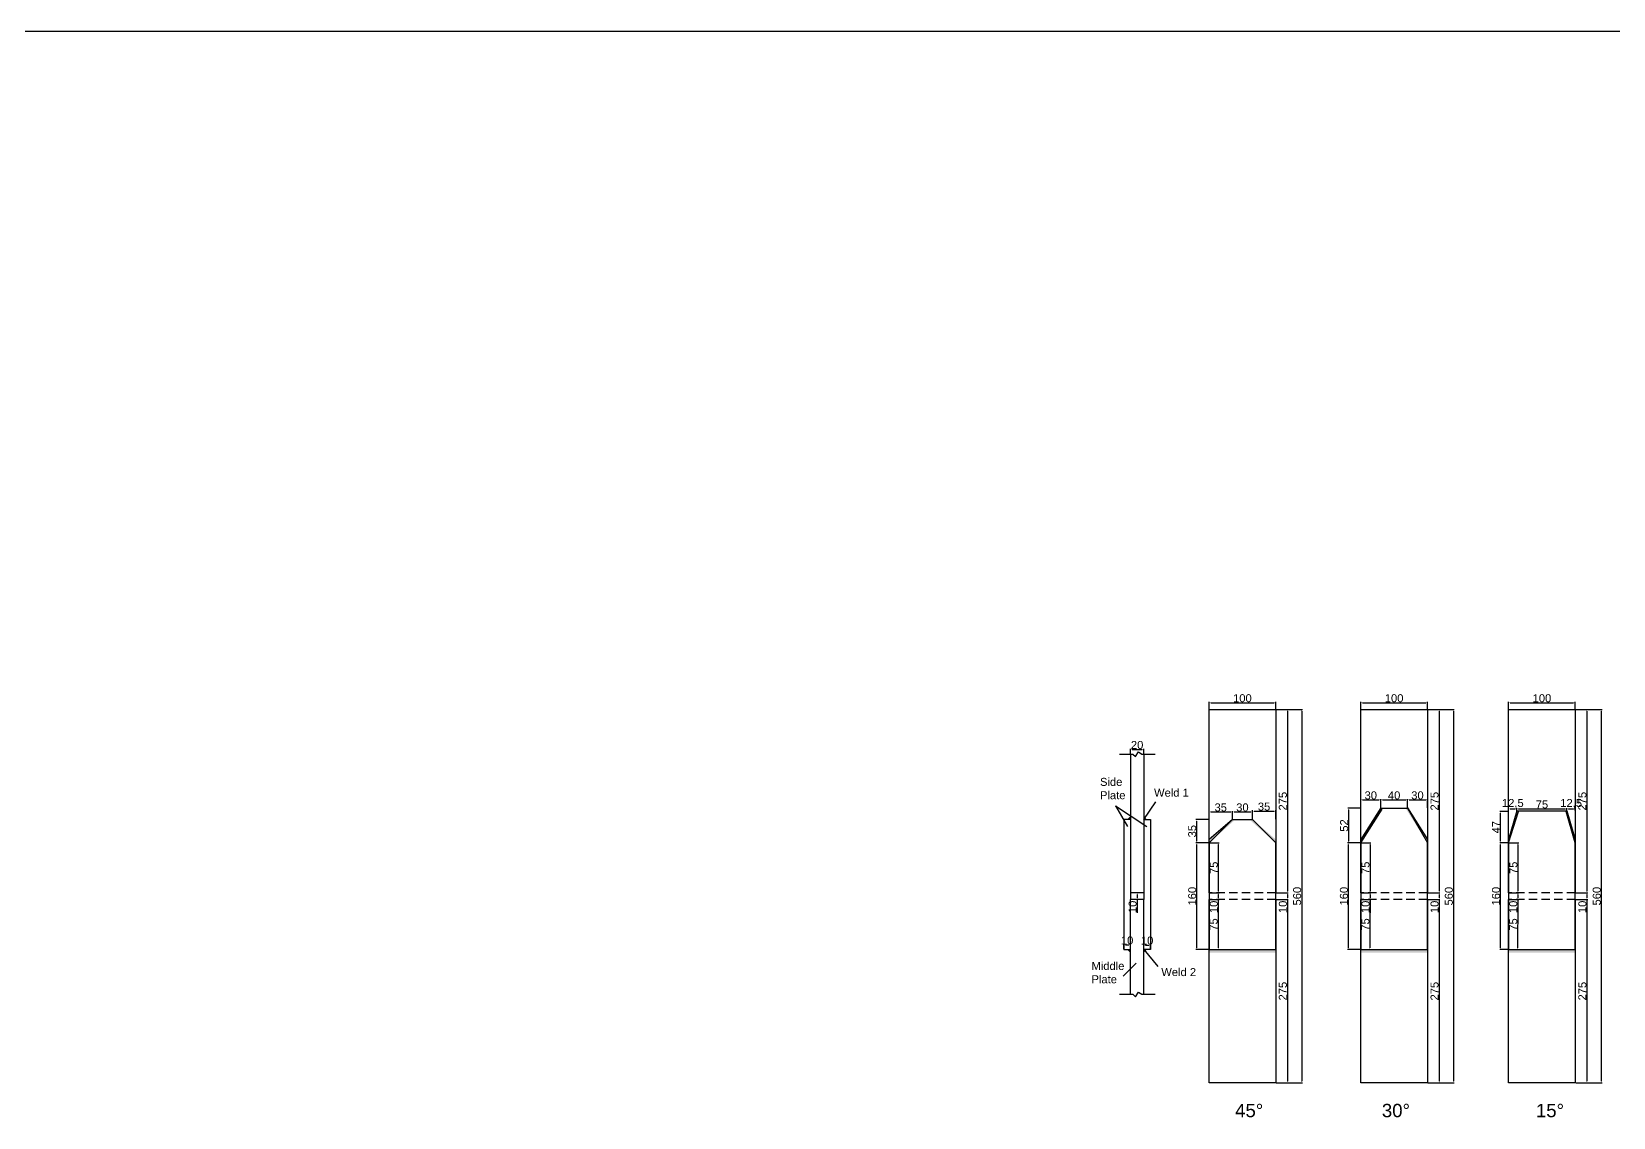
# Model space of a CAD drawing. Header units: millimetres. Extents: x 1455 to 24185, y -7314 to 4772.
# Drawn here: x 3827 to 6199, y 3143 to 4772 of the extents above; entities that cross this region are included whole.
import ezdxf

# ---------------------------------------------------------------- set-up
doc = ezdxf.new("R2010")
doc.units = ezdxf.units.MM
doc.linetypes.add('DASHED', pattern=[19.05, 12.7, -6.35])
doc.layers.add('焊缝', color=250, linetype='Continuous')
doc.styles.get("Standard").update_dxf_attribs({"font": 'arial.ttf'})
doc.dimstyles.new('ISO-25-JHF', dxfattribs={"dimtxt": 12, "dimasz": 2.5, "dimexe": 1.25, "dimexo": 0.625, "dimtad": 1, "dimtxsty": 'Standard', "dimcen": 2.5, "dimadec": 0, "dimazin": 0, "dimtfac": 1, "dimtmove": 0, "dimatfit": 3, "dimfxl": 1, "dimarcsym": 0})

# ---------------------------------------------------------------- blocks, each defined once
blk = doc.blocks.new('*D217')
at = {"color": 0, "lineweight": -2, "transparency": 16777216}
for p, q in [((5592.3, 3755.5), (5592.3, 3766.3)), ((5594.8, 3765), (5689.8, 3765)), ((5692.3, 3755.5), (5692.3, 3766.3))]:
    blk.add_line(p, q, dxfattribs=at)
at = {"color": 0, "transparency": 16777216}
for points in [[(5594.8, 3765.5), (5594.8, 3764.6), (5592.3, 3765)], [(5689.8, 3765.5), (5689.8, 3764.6), (5692.3, 3765)]]:
    blk.add_solid(points, dxfattribs=at)
at = {"layer": 'Defpoints', "color": 0, "transparency": 16777216}
for p in [(5592.3, 3754.9), (5692.3, 3765), (5692.3, 3754.9)]:
    blk.add_point(p, dxfattribs=at)
at = {"color": 0, "transparency": 16777216, "insert": (5642.3, 3771.8), "char_height": 12, "attachment_point": 5}
blk.add_mtext('100', dxfattribs=at)
blk = doc.blocks.new('*D218')
at = {"color": 0, "lineweight": -2, "transparency": 16777216}
for p, q in [((5692.9, 3754.9), (5711, 3754.9)), ((5709.7, 3752.4), (5709.7, 3482.4)), ((5692.9, 3479.9), (5711, 3479.9))]:
    blk.add_line(p, q, dxfattribs=at)
at = {"color": 0, "transparency": 16777216}
for points in [[(5709.3, 3752.4), (5710.2, 3752.4), (5709.7, 3754.9)], [(5709.3, 3482.4), (5710.2, 3482.4), (5709.7, 3479.9)]]:
    blk.add_solid(points, dxfattribs=at)
at = {"layer": 'Defpoints', "color": 0, "transparency": 16777216}
for p in [(5692.3, 3754.9), (5692.3, 3479.9), (5709.7, 3479.9)]:
    blk.add_point(p, dxfattribs=at)
at = {"color": 0, "transparency": 16777216, "insert": (5703, 3617.4), "char_height": 12, "attachment_point": 5, "rotation": 90}
blk.add_mtext('275', dxfattribs=at)
blk = doc.blocks.new('*D219')
at = {"color": 0, "lineweight": -2, "transparency": 16777216}
for p, q in [((5591.6, 3554.9), (5572.6, 3554.9)), ((5573.8, 3397.4), (5573.8, 3552.4)), ((5591.6, 3394.9), (5572.6, 3394.9))]:
    blk.add_line(p, q, dxfattribs=at)
at = {"color": 0, "transparency": 16777216}
for points in [[(5573.4, 3552.4), (5574.2, 3552.4), (5573.8, 3554.9)], [(5573.4, 3397.4), (5574.2, 3397.4), (5573.8, 3394.9)]]:
    blk.add_solid(points, dxfattribs=at)
at = {"layer": 'Defpoints', "color": 0, "transparency": 16777216}
for p in [(5573.8, 3554.9), (5592.3, 3554.9), (5592.3, 3394.9)]:
    blk.add_point(p, dxfattribs=at)
at = {"color": 0, "transparency": 16777216, "insert": (5567.1, 3474.9), "char_height": 12, "attachment_point": 5, "rotation": 90}
blk.add_mtext('160', dxfattribs=at)
blk = doc.blocks.new('*D189')
at = {"color": 0, "lineweight": -2, "transparency": 16777216}
for p, q in [((5591.6, 3589.9), (5572.6, 3589.9)), ((5573.8, 3557.4), (5573.8, 3587.4)), ((5591.6, 3554.9), (5572.6, 3554.9))]:
    blk.add_line(p, q, dxfattribs=at)
at = {"color": 0, "transparency": 16777216}
for points in [[(5573.4, 3587.4), (5574.2, 3587.4), (5573.8, 3589.9)], [(5573.4, 3557.4), (5574.2, 3557.4), (5573.8, 3554.9)]]:
    blk.add_solid(points, dxfattribs=at)
at = {"layer": 'Defpoints', "color": 0, "transparency": 16777216}
for p in [(5573.8, 3589.9), (5592.3, 3589.9), (5592.3, 3554.9)]:
    blk.add_point(p, dxfattribs=at)
at = {"color": 0, "transparency": 16777216, "insert": (5567.1, 3572.4), "char_height": 12, "attachment_point": 5, "rotation": 90}
blk.add_mtext('35', dxfattribs=at)
blk = doc.blocks.new('*D220')
at = {"color": 0, "lineweight": -2, "transparency": 16777216}
for p, q in [((5592.3, 3590.5), (5592.3, 3602.5)), ((5594.8, 3601.2), (5624.8, 3601.2)), ((5627.3, 3590.5), (5627.3, 3602.5))]:
    blk.add_line(p, q, dxfattribs=at)
at = {"color": 0, "transparency": 16777216}
for points in [[(5594.8, 3601.6), (5594.8, 3600.8), (5592.3, 3601.2)], [(5624.8, 3601.6), (5624.8, 3600.8), (5627.3, 3601.2)]]:
    blk.add_solid(points, dxfattribs=at)
at = {"layer": 'Defpoints', "color": 0, "transparency": 16777216}
for p in [(5592.3, 3589.9), (5627.3, 3601.2), (5627.3, 3589.9)]:
    blk.add_point(p, dxfattribs=at)
at = {"color": 0, "transparency": 16777216, "insert": (5609.8, 3608), "char_height": 12, "attachment_point": 5}
blk.add_mtext('35', dxfattribs=at)
blk = doc.blocks.new('*D221')
at = {"color": 0, "lineweight": -2, "transparency": 16777216}
for p, q in [((5627.3, 3590.5), (5627.3, 3602.5)), ((5629.8, 3601.2), (5654.8, 3601.2)), ((5657.3, 3590.5), (5657.3, 3602.5))]:
    blk.add_line(p, q, dxfattribs=at)
at = {"color": 0, "transparency": 16777216}
for points in [[(5629.8, 3601.6), (5629.8, 3600.8), (5627.3, 3601.2)], [(5654.8, 3601.6), (5654.8, 3600.8), (5657.3, 3601.2)]]:
    blk.add_solid(points, dxfattribs=at)
at = {"layer": 'Defpoints', "color": 0, "transparency": 16777216}
for p in [(5627.3, 3589.9), (5657.3, 3601.2), (5657.3, 3589.9)]:
    blk.add_point(p, dxfattribs=at)
at = {"color": 0, "transparency": 16777216, "insert": (5642.3, 3608), "char_height": 12, "attachment_point": 5}
blk.add_mtext('30', dxfattribs=at)
blk = doc.blocks.new('*D190')
at = {"color": 0, "lineweight": -2, "transparency": 16777216}
for p, q in [((5657.3, 3590.5), (5657.3, 3603.7)), ((5659.8, 3602.5), (5689.8, 3602.5)), ((5692.3, 3590.5), (5692.3, 3603.7))]:
    blk.add_line(p, q, dxfattribs=at)
at = {"color": 0, "transparency": 16777216}
for points in [[(5659.8, 3602.9), (5659.8, 3602), (5657.3, 3602.5)], [(5689.8, 3602.9), (5689.8, 3602), (5692.3, 3602.5)]]:
    blk.add_solid(points, dxfattribs=at)
at = {"layer": 'Defpoints', "color": 0, "transparency": 16777216}
for p in [(5657.3, 3589.9), (5692.3, 3602.5), (5692.3, 3589.9)]:
    blk.add_point(p, dxfattribs=at)
at = {"color": 0, "transparency": 16777216, "insert": (5674.8, 3609.2), "char_height": 12, "attachment_point": 5}
blk.add_mtext('35', dxfattribs=at)
blk = doc.blocks.new('*D222')
at = {"color": 0, "lineweight": -2, "transparency": 16777216}
for p, q in [((5692.9, 3479.9), (5711, 3479.9)), ((5692.9, 3469.9), (5711, 3469.9)), ((5709.7, 3477.4), (5709.7, 3472.4)), ((5709.7, 3469.9), (5709.7, 3450.1))]:
    blk.add_line(p, q, dxfattribs=at)
at = {"color": 0, "transparency": 16777216}
for points in [[(5709.3, 3477.4), (5710.2, 3477.4), (5709.7, 3479.9)], [(5709.3, 3472.4), (5710.2, 3472.4), (5709.7, 3469.9)]]:
    blk.add_solid(points, dxfattribs=at)
at = {"layer": 'Defpoints', "color": 0, "transparency": 16777216}
for p in [(5692.3, 3479.9), (5692.3, 3469.9), (5709.7, 3469.9)]:
    blk.add_point(p, dxfattribs=at)
at = {"color": 0, "transparency": 16777216, "insert": (5703, 3458.8), "char_height": 12, "attachment_point": 5, "rotation": 90}
blk.add_mtext('10', dxfattribs=at)
blk = doc.blocks.new('*D223')
at = {"color": 0, "lineweight": -2, "transparency": 16777216}
for p, q in [((5692.9, 3469.9), (5711, 3469.9)), ((5709.7, 3467.4), (5709.7, 3197.4)), ((5692.9, 3194.9), (5711, 3194.9))]:
    blk.add_line(p, q, dxfattribs=at)
at = {"color": 0, "transparency": 16777216}
for points in [[(5709.3, 3467.4), (5710.2, 3467.4), (5709.7, 3469.9)], [(5709.3, 3197.4), (5710.2, 3197.4), (5709.7, 3194.9)]]:
    blk.add_solid(points, dxfattribs=at)
at = {"layer": 'Defpoints', "color": 0, "transparency": 16777216}
for p in [(5692.3, 3469.9), (5692.3, 3194.9), (5709.7, 3194.9)]:
    blk.add_point(p, dxfattribs=at)
at = {"color": 0, "transparency": 16777216, "insert": (5703, 3332.4), "char_height": 12, "attachment_point": 5, "rotation": 90}
blk.add_mtext('275', dxfattribs=at)
blk = doc.blocks.new('*D191')
at = {"color": 0, "lineweight": -2, "transparency": 16777216}
for p, q in [((5692.9, 3754.9), (5732.4, 3754.9)), ((5731.2, 3752.4), (5731.2, 3197.4)), ((5692.9, 3194.9), (5732.4, 3194.9))]:
    blk.add_line(p, q, dxfattribs=at)
at = {"color": 0, "transparency": 16777216}
for points in [[(5730.8, 3752.4), (5731.6, 3752.4), (5731.2, 3754.9)], [(5730.8, 3197.4), (5731.6, 3197.4), (5731.2, 3194.9)]]:
    blk.add_solid(points, dxfattribs=at)
at = {"layer": 'Defpoints', "color": 0, "transparency": 16777216}
for p in [(5692.3, 3754.9), (5692.3, 3194.9), (5731.2, 3194.9)]:
    blk.add_point(p, dxfattribs=at)
at = {"color": 0, "transparency": 16777216, "insert": (5724.4, 3474.9), "char_height": 12, "attachment_point": 5, "rotation": 90}
blk.add_mtext('560', dxfattribs=at)
blk = doc.blocks.new('*D224')
at = {"color": 0, "lineweight": -2, "transparency": 16777216}
for p, q in [((5592.9, 3554.9), (5607.4, 3554.9)), ((5606.2, 3552.4), (5606.2, 3482.4)), ((5592.9, 3479.9), (5607.4, 3479.9))]:
    blk.add_line(p, q, dxfattribs=at)
at = {"color": 0, "transparency": 16777216}
for points in [[(5605.7, 3552.4), (5606.6, 3552.4), (5606.2, 3554.9)], [(5605.7, 3482.4), (5606.6, 3482.4), (5606.2, 3479.9)]]:
    blk.add_solid(points, dxfattribs=at)
at = {"layer": 'Defpoints', "color": 0, "transparency": 16777216}
for p in [(5592.3, 3554.9), (5592.3, 3479.9), (5606.2, 3479.9)]:
    blk.add_point(p, dxfattribs=at)
at = {"color": 0, "transparency": 16777216, "insert": (5599.4, 3517.4), "char_height": 12, "attachment_point": 5, "rotation": 90}
blk.add_mtext('75', dxfattribs=at)
blk = doc.blocks.new('*D225')
at = {"color": 0, "lineweight": -2, "transparency": 16777216}
for p, q in [((5592.9, 3479.9), (5607.4, 3479.9)), ((5592.9, 3469.9), (5607.4, 3469.9)), ((5606.2, 3477.4), (5606.2, 3472.4)), ((5606.2, 3469.9), (5606.2, 3450.1))]:
    blk.add_line(p, q, dxfattribs=at)
at = {"color": 0, "transparency": 16777216}
for points in [[(5605.7, 3477.4), (5606.6, 3477.4), (5606.2, 3479.9)], [(5605.7, 3472.4), (5606.6, 3472.4), (5606.2, 3469.9)]]:
    blk.add_solid(points, dxfattribs=at)
at = {"layer": 'Defpoints', "color": 0, "transparency": 16777216}
for p in [(5592.3, 3479.9), (5592.3, 3469.9), (5606.2, 3469.9)]:
    blk.add_point(p, dxfattribs=at)
at = {"color": 0, "transparency": 16777216, "insert": (5599.4, 3458.8), "char_height": 12, "attachment_point": 5, "rotation": 90}
blk.add_mtext('10', dxfattribs=at)
blk = doc.blocks.new('*D192')
at = {"color": 0, "lineweight": -2, "transparency": 16777216}
for p, q in [((5592.9, 3469.9), (5607.4, 3469.8)), ((5606.1, 3467.3), (5605.8, 3397.3)), ((5592.5, 3394.9), (5607, 3394.8))]:
    blk.add_line(p, q, dxfattribs=at)
at = {"color": 0, "transparency": 16777216}
for points in [[(5605.7, 3467.3), (5606.6, 3467.3), (5606.2, 3469.8)], [(5605.4, 3397.3), (5606.2, 3397.3), (5605.8, 3394.8)]]:
    blk.add_solid(points, dxfattribs=at)
at = {"layer": 'Defpoints', "color": 0, "transparency": 16777216}
for p in [(5592.3, 3469.9), (5591.9, 3394.9), (5605.8, 3394.8)]:
    blk.add_point(p, dxfattribs=at)
at = {"color": 0, "transparency": 16777216, "insert": (5599.2, 3432.4), "char_height": 12, "attachment_point": 5, "rotation": 89.7211}
blk.add_mtext('75', dxfattribs=at)
blk = doc.blocks.new('*D226')
at = {"color": 0, "lineweight": -2, "transparency": 16777216}
for p, q in [((5819.8, 3755.5), (5819.8, 3766.3)), ((5822.3, 3765), (5917.3, 3765)), ((5919.8, 3755.5), (5919.8, 3766.3))]:
    blk.add_line(p, q, dxfattribs=at)
at = {"color": 0, "transparency": 16777216}
for points in [[(5822.3, 3765.5), (5822.3, 3764.6), (5819.8, 3765)], [(5917.3, 3765.5), (5917.3, 3764.6), (5919.8, 3765)]]:
    blk.add_solid(points, dxfattribs=at)
at = {"layer": 'Defpoints', "color": 0, "transparency": 16777216}
for p in [(5819.8, 3754.9), (5919.8, 3765), (5919.8, 3754.9)]:
    blk.add_point(p, dxfattribs=at)
at = {"color": 0, "transparency": 16777216, "insert": (5869.8, 3771.8), "char_height": 12, "attachment_point": 5}
blk.add_mtext('100', dxfattribs=at)
blk = doc.blocks.new('*D227')
at = {"color": 0, "lineweight": -2, "transparency": 16777216}
for p, q in [((5920.4, 3754.9), (5938.5, 3754.9)), ((5937.2, 3752.4), (5937.2, 3482.4)), ((5920.4, 3479.9), (5938.5, 3479.9))]:
    blk.add_line(p, q, dxfattribs=at)
at = {"color": 0, "transparency": 16777216}
for points in [[(5936.8, 3752.4), (5937.7, 3752.4), (5937.2, 3754.9)], [(5936.8, 3482.4), (5937.7, 3482.4), (5937.2, 3479.9)]]:
    blk.add_solid(points, dxfattribs=at)
at = {"layer": 'Defpoints', "color": 0, "transparency": 16777216}
for p in [(5919.8, 3754.9), (5919.8, 3479.9), (5937.2, 3479.9)]:
    blk.add_point(p, dxfattribs=at)
at = {"color": 0, "transparency": 16777216, "insert": (5930.5, 3617.4), "char_height": 12, "attachment_point": 5, "rotation": 90}
blk.add_mtext('275', dxfattribs=at)
blk = doc.blocks.new('*D193')
at = {"color": 0, "lineweight": -2, "transparency": 16777216}
for p, q in [((5819.1, 3554.9), (5800.1, 3554.9)), ((5801.3, 3397.4), (5801.3, 3552.4)), ((5819.1, 3394.9), (5800.1, 3394.9))]:
    blk.add_line(p, q, dxfattribs=at)
at = {"color": 0, "transparency": 16777216}
for points in [[(5800.9, 3552.4), (5801.7, 3552.4), (5801.3, 3554.9)], [(5800.9, 3397.4), (5801.7, 3397.4), (5801.3, 3394.9)]]:
    blk.add_solid(points, dxfattribs=at)
at = {"layer": 'Defpoints', "color": 0, "transparency": 16777216}
for p in [(5801.3, 3554.9), (5819.8, 3554.9), (5819.8, 3394.9)]:
    blk.add_point(p, dxfattribs=at)
at = {"color": 0, "transparency": 16777216, "insert": (5794.6, 3474.9), "char_height": 12, "attachment_point": 5, "rotation": 90}
blk.add_mtext('160', dxfattribs=at)
blk = doc.blocks.new('*D228')
at = {"color": 0, "lineweight": -2, "transparency": 16777216}
for p, q in [((5920.4, 3479.9), (5938.5, 3479.9)), ((5920.4, 3469.9), (5938.5, 3469.9)), ((5937.2, 3477.4), (5937.2, 3472.4)), ((5937.2, 3469.9), (5937.2, 3450.1))]:
    blk.add_line(p, q, dxfattribs=at)
at = {"color": 0, "transparency": 16777216}
for points in [[(5936.8, 3477.4), (5937.7, 3477.4), (5937.2, 3479.9)], [(5936.8, 3472.4), (5937.7, 3472.4), (5937.2, 3469.9)]]:
    blk.add_solid(points, dxfattribs=at)
at = {"layer": 'Defpoints', "color": 0, "transparency": 16777216}
for p in [(5919.8, 3479.9), (5919.8, 3469.9), (5937.2, 3469.9)]:
    blk.add_point(p, dxfattribs=at)
at = {"color": 0, "transparency": 16777216, "insert": (5930.5, 3458.8), "char_height": 12, "attachment_point": 5, "rotation": 90}
blk.add_mtext('10', dxfattribs=at)
blk = doc.blocks.new('*D229')
at = {"color": 0, "lineweight": -2, "transparency": 16777216}
for p, q in [((5920.4, 3469.9), (5938.5, 3469.9)), ((5937.2, 3467.4), (5937.2, 3197.4)), ((5920.4, 3194.9), (5938.5, 3194.9))]:
    blk.add_line(p, q, dxfattribs=at)
at = {"color": 0, "transparency": 16777216}
for points in [[(5936.8, 3467.4), (5937.7, 3467.4), (5937.2, 3469.9)], [(5936.8, 3197.4), (5937.7, 3197.4), (5937.2, 3194.9)]]:
    blk.add_solid(points, dxfattribs=at)
at = {"layer": 'Defpoints', "color": 0, "transparency": 16777216}
for p in [(5919.8, 3469.9), (5919.8, 3194.9), (5937.2, 3194.9)]:
    blk.add_point(p, dxfattribs=at)
at = {"color": 0, "transparency": 16777216, "insert": (5930.5, 3332.4), "char_height": 12, "attachment_point": 5, "rotation": 90}
blk.add_mtext('275', dxfattribs=at)
blk = doc.blocks.new('*D194')
at = {"color": 0, "lineweight": -2, "transparency": 16777216}
for p, q in [((5920.4, 3754.9), (5959.9, 3754.9)), ((5958.7, 3752.4), (5958.7, 3197.4)), ((5920.4, 3194.9), (5959.9, 3194.9))]:
    blk.add_line(p, q, dxfattribs=at)
at = {"color": 0, "transparency": 16777216}
for points in [[(5958.3, 3752.4), (5959.1, 3752.4), (5958.7, 3754.9)], [(5958.3, 3197.4), (5959.1, 3197.4), (5958.7, 3194.9)]]:
    blk.add_solid(points, dxfattribs=at)
at = {"layer": 'Defpoints', "color": 0, "transparency": 16777216}
for p in [(5919.8, 3754.9), (5919.8, 3194.9), (5958.7, 3194.9)]:
    blk.add_point(p, dxfattribs=at)
at = {"color": 0, "transparency": 16777216, "insert": (5951.9, 3474.9), "char_height": 12, "attachment_point": 5, "rotation": 90}
blk.add_mtext('560', dxfattribs=at)
blk = doc.blocks.new('*D230')
at = {"color": 0, "lineweight": -2, "transparency": 16777216}
for p, q in [((5820.4, 3554.9), (5834.9, 3554.9)), ((5833.7, 3552.4), (5833.7, 3482.4)), ((5820.4, 3479.9), (5834.9, 3479.9))]:
    blk.add_line(p, q, dxfattribs=at)
at = {"color": 0, "transparency": 16777216}
for points in [[(5833.2, 3552.4), (5834.1, 3552.4), (5833.7, 3554.9)], [(5833.2, 3482.4), (5834.1, 3482.4), (5833.7, 3479.9)]]:
    blk.add_solid(points, dxfattribs=at)
at = {"layer": 'Defpoints', "color": 0, "transparency": 16777216}
for p in [(5819.8, 3554.9), (5819.8, 3479.9), (5833.7, 3479.9)]:
    blk.add_point(p, dxfattribs=at)
at = {"color": 0, "transparency": 16777216, "insert": (5826.9, 3517.4), "char_height": 12, "attachment_point": 5, "rotation": 90}
blk.add_mtext('75', dxfattribs=at)
blk = doc.blocks.new('*D231')
at = {"color": 0, "lineweight": -2, "transparency": 16777216}
for p, q in [((5820.4, 3479.9), (5834.9, 3479.9)), ((5820.4, 3469.9), (5834.9, 3469.9)), ((5833.7, 3477.4), (5833.7, 3472.4)), ((5833.7, 3469.9), (5833.7, 3450.1))]:
    blk.add_line(p, q, dxfattribs=at)
at = {"color": 0, "transparency": 16777216}
for points in [[(5833.2, 3477.4), (5834.1, 3477.4), (5833.7, 3479.9)], [(5833.2, 3472.4), (5834.1, 3472.4), (5833.7, 3469.9)]]:
    blk.add_solid(points, dxfattribs=at)
at = {"layer": 'Defpoints', "color": 0, "transparency": 16777216}
for p in [(5819.8, 3479.9), (5819.8, 3469.9), (5833.7, 3469.9)]:
    blk.add_point(p, dxfattribs=at)
at = {"color": 0, "transparency": 16777216, "insert": (5826.9, 3458.8), "char_height": 12, "attachment_point": 5, "rotation": 90}
blk.add_mtext('10', dxfattribs=at)
blk = doc.blocks.new('*D195')
at = {"color": 0, "lineweight": -2, "transparency": 16777216}
for p, q in [((5820.4, 3469.9), (5834.9, 3469.8)), ((5833.6, 3467.3), (5833.3, 3397.3)), ((5820, 3394.9), (5834.5, 3394.8))]:
    blk.add_line(p, q, dxfattribs=at)
at = {"color": 0, "transparency": 16777216}
for points in [[(5833.2, 3467.3), (5834.1, 3467.3), (5833.7, 3469.8)], [(5832.9, 3397.3), (5833.7, 3397.3), (5833.3, 3394.8)]]:
    blk.add_solid(points, dxfattribs=at)
at = {"layer": 'Defpoints', "color": 0, "transparency": 16777216}
for p in [(5819.8, 3469.9), (5819.4, 3394.9), (5833.3, 3394.8)]:
    blk.add_point(p, dxfattribs=at)
at = {"color": 0, "transparency": 16777216, "insert": (5826.7, 3432.4), "char_height": 12, "attachment_point": 5, "rotation": 89.7211}
blk.add_mtext('75', dxfattribs=at)
blk = doc.blocks.new('*D196')
at = {"color": 0, "lineweight": -2, "transparency": 16777216}
for p, q in [((5819.1, 3606.9), (5800.4, 3606.9)), ((5801.7, 3557.4), (5801.7, 3604.4)), ((5819.1, 3554.9), (5800.4, 3554.9))]:
    blk.add_line(p, q, dxfattribs=at)
at = {"color": 0, "transparency": 16777216}
for points in [[(5801.3, 3604.4), (5802.1, 3604.4), (5801.7, 3606.9)], [(5801.3, 3557.4), (5802.1, 3557.4), (5801.7, 3554.9)]]:
    blk.add_solid(points, dxfattribs=at)
at = {"layer": 'Defpoints', "color": 0, "transparency": 16777216}
for p in [(5801.7, 3606.9), (5819.8, 3606.9), (5819.8, 3554.9)]:
    blk.add_point(p, dxfattribs=at)
at = {"color": 0, "transparency": 16777216, "insert": (5794.9, 3580.9), "char_height": 12, "attachment_point": 5, "rotation": 90}
blk.add_mtext('52', dxfattribs=at)
blk = doc.blocks.new('*D232')
at = {"color": 0, "lineweight": -2, "transparency": 16777216}
for p, q in [((5819.8, 3607.5), (5819.8, 3620.6)), ((5822.3, 3619.3), (5847.3, 3619.3)), ((5849.8, 3607.5), (5849.8, 3620.6))]:
    blk.add_line(p, q, dxfattribs=at)
at = {"color": 0, "transparency": 16777216}
for points in [[(5822.3, 3619.7), (5822.3, 3618.9), (5819.8, 3619.3)], [(5847.3, 3619.7), (5847.3, 3618.9), (5849.8, 3619.3)]]:
    blk.add_solid(points, dxfattribs=at)
at = {"layer": 'Defpoints', "color": 0, "transparency": 16777216}
for p in [(5819.8, 3606.9), (5849.8, 3619.3), (5849.8, 3606.9)]:
    blk.add_point(p, dxfattribs=at)
at = {"color": 0, "transparency": 16777216, "insert": (5834.8, 3626.1), "char_height": 12, "attachment_point": 5}
blk.add_mtext('30', dxfattribs=at)
blk = doc.blocks.new('*D233')
at = {"color": 0, "lineweight": -2, "transparency": 16777216}
for p, q in [((5849.8, 3607.5), (5849.8, 3620.6)), ((5852.3, 3619.3), (5887.3, 3619.3)), ((5889.8, 3607.5), (5889.8, 3620.6))]:
    blk.add_line(p, q, dxfattribs=at)
at = {"color": 0, "transparency": 16777216}
for points in [[(5852.3, 3619.8), (5852.3, 3618.9), (5849.8, 3619.3)], [(5887.3, 3619.8), (5887.3, 3618.9), (5889.8, 3619.3)]]:
    blk.add_solid(points, dxfattribs=at)
at = {"layer": 'Defpoints', "color": 0, "transparency": 16777216}
for p in [(5849.8, 3606.9), (5889.8, 3619.3), (5889.8, 3606.9)]:
    blk.add_point(p, dxfattribs=at)
at = {"color": 0, "transparency": 16777216, "insert": (5869.8, 3626.1), "char_height": 12, "attachment_point": 5}
blk.add_mtext('40', dxfattribs=at)
blk = doc.blocks.new('*D197')
at = {"color": 0, "lineweight": -2, "transparency": 16777216}
for p, q in [((5889.8, 3607.5), (5889.8, 3620.6)), ((5892.3, 3619.3), (5917.3, 3619.3)), ((5919.8, 3607.5), (5919.8, 3620.6))]:
    blk.add_line(p, q, dxfattribs=at)
at = {"color": 0, "transparency": 16777216}
for points in [[(5892.3, 3619.8), (5892.3, 3618.9), (5889.8, 3619.3)], [(5917.3, 3619.8), (5917.3, 3618.9), (5919.8, 3619.3)]]:
    blk.add_solid(points, dxfattribs=at)
at = {"layer": 'Defpoints', "color": 0, "transparency": 16777216}
for p in [(5889.8, 3606.9), (5919.8, 3619.3), (5919.8, 3606.9)]:
    blk.add_point(p, dxfattribs=at)
at = {"color": 0, "transparency": 16777216, "insert": (5904.8, 3626.1), "char_height": 12, "attachment_point": 5}
blk.add_mtext('30', dxfattribs=at)
blk = doc.blocks.new('*D234')
at = {"color": 0, "lineweight": -2, "transparency": 16777216}
for p, q in [((6041.5, 3755.5), (6041.5, 3766.3)), ((6044, 3765), (6139, 3765)), ((6141.5, 3755.5), (6141.5, 3766.3))]:
    blk.add_line(p, q, dxfattribs=at)
at = {"color": 0, "transparency": 16777216}
for points in [[(6044, 3765.5), (6044, 3764.6), (6041.5, 3765)], [(6139, 3765.5), (6139, 3764.6), (6141.5, 3765)]]:
    blk.add_solid(points, dxfattribs=at)
at = {"layer": 'Defpoints', "color": 0, "transparency": 16777216}
for p in [(6041.5, 3754.9), (6141.5, 3765), (6141.5, 3754.9)]:
    blk.add_point(p, dxfattribs=at)
at = {"color": 0, "transparency": 16777216, "insert": (6091.5, 3771.8), "char_height": 12, "attachment_point": 5}
blk.add_mtext('100', dxfattribs=at)
blk = doc.blocks.new('*D235')
at = {"color": 0, "lineweight": -2, "transparency": 16777216}
for p, q in [((6142.1, 3754.9), (6160.2, 3754.9)), ((6159, 3752.4), (6159, 3482.4)), ((6142.1, 3479.9), (6160.2, 3479.9))]:
    blk.add_line(p, q, dxfattribs=at)
at = {"color": 0, "transparency": 16777216}
for points in [[(6158.6, 3752.4), (6159.4, 3752.4), (6159, 3754.9)], [(6158.6, 3482.4), (6159.4, 3482.4), (6159, 3479.9)]]:
    blk.add_solid(points, dxfattribs=at)
at = {"layer": 'Defpoints', "color": 0, "transparency": 16777216}
for p in [(6141.5, 3754.9), (6141.5, 3479.9), (6159, 3479.9)]:
    blk.add_point(p, dxfattribs=at)
at = {"color": 0, "transparency": 16777216, "insert": (6152.2, 3617.4), "char_height": 12, "attachment_point": 5, "rotation": 90}
blk.add_mtext('275', dxfattribs=at)
blk = doc.blocks.new('*D198')
at = {"color": 0, "lineweight": -2, "transparency": 16777216}
for p, q in [((6040.9, 3554.9), (6028.1, 3554.9)), ((6029.3, 3397.4), (6029.3, 3552.4)), ((6040.9, 3394.9), (6028.1, 3394.9))]:
    blk.add_line(p, q, dxfattribs=at)
at = {"color": 0, "transparency": 16777216}
for points in [[(6028.9, 3552.4), (6029.8, 3552.4), (6029.3, 3554.9)], [(6028.9, 3397.4), (6029.8, 3397.4), (6029.3, 3394.9)]]:
    blk.add_solid(points, dxfattribs=at)
at = {"layer": 'Defpoints', "color": 0, "transparency": 16777216}
for p in [(6029.3, 3554.9), (6041.5, 3554.9), (6041.5, 3394.9)]:
    blk.add_point(p, dxfattribs=at)
at = {"color": 0, "transparency": 16777216, "insert": (6022.6, 3474.9), "char_height": 12, "attachment_point": 5, "rotation": 90}
blk.add_mtext('160', dxfattribs=at)
blk = doc.blocks.new('*D236')
at = {"color": 0, "lineweight": -2, "transparency": 16777216}
for p, q in [((6142.1, 3479.9), (6160.2, 3479.9)), ((6142.1, 3469.9), (6160.2, 3469.9)), ((6159, 3477.4), (6159, 3472.4)), ((6159, 3469.9), (6159, 3450.1))]:
    blk.add_line(p, q, dxfattribs=at)
at = {"color": 0, "transparency": 16777216}
for points in [[(6158.6, 3477.4), (6159.4, 3477.4), (6159, 3479.9)], [(6158.6, 3472.4), (6159.4, 3472.4), (6159, 3469.9)]]:
    blk.add_solid(points, dxfattribs=at)
at = {"layer": 'Defpoints', "color": 0, "transparency": 16777216}
for p in [(6141.5, 3479.9), (6141.5, 3469.9), (6159, 3469.9)]:
    blk.add_point(p, dxfattribs=at)
at = {"color": 0, "transparency": 16777216, "insert": (6152.2, 3458.8), "char_height": 12, "attachment_point": 5, "rotation": 90}
blk.add_mtext('10', dxfattribs=at)
blk = doc.blocks.new('*D237')
at = {"color": 0, "lineweight": -2, "transparency": 16777216}
for p, q in [((6142.1, 3469.9), (6160.2, 3469.9)), ((6159, 3467.4), (6159, 3197.4)), ((6142.1, 3194.9), (6160.2, 3194.9))]:
    blk.add_line(p, q, dxfattribs=at)
at = {"color": 0, "transparency": 16777216}
for points in [[(6158.6, 3467.4), (6159.4, 3467.4), (6159, 3469.9)], [(6158.6, 3197.4), (6159.4, 3197.4), (6159, 3194.9)]]:
    blk.add_solid(points, dxfattribs=at)
at = {"layer": 'Defpoints', "color": 0, "transparency": 16777216}
for p in [(6141.5, 3469.9), (6141.5, 3194.9), (6159, 3194.9)]:
    blk.add_point(p, dxfattribs=at)
at = {"color": 0, "transparency": 16777216, "insert": (6152.2, 3332.4), "char_height": 12, "attachment_point": 5, "rotation": 90}
blk.add_mtext('275', dxfattribs=at)
blk = doc.blocks.new('*D199')
at = {"color": 0, "lineweight": -2, "transparency": 16777216}
for p, q in [((6142.1, 3754.9), (6181.7, 3754.9)), ((6180.4, 3752.4), (6180.4, 3197.4)), ((6142.1, 3194.9), (6181.7, 3194.9))]:
    blk.add_line(p, q, dxfattribs=at)
at = {"color": 0, "transparency": 16777216}
for points in [[(6180, 3752.4), (6180.9, 3752.4), (6180.4, 3754.9)], [(6180, 3197.4), (6180.9, 3197.4), (6180.4, 3194.9)]]:
    blk.add_solid(points, dxfattribs=at)
at = {"layer": 'Defpoints', "color": 0, "transparency": 16777216}
for p in [(6141.5, 3754.9), (6141.5, 3194.9), (6180.4, 3194.9)]:
    blk.add_point(p, dxfattribs=at)
at = {"color": 0, "transparency": 16777216, "insert": (6173.7, 3474.9), "char_height": 12, "attachment_point": 5, "rotation": 90}
blk.add_mtext('560', dxfattribs=at)
blk = doc.blocks.new('*D238')
at = {"color": 0, "lineweight": -2, "transparency": 16777216}
for p, q in [((6042.1, 3554.9), (6056.6, 3554.9)), ((6055.4, 3552.4), (6055.4, 3482.4)), ((6042.1, 3479.9), (6056.6, 3479.9))]:
    blk.add_line(p, q, dxfattribs=at)
at = {"color": 0, "transparency": 16777216}
for points in [[(6055, 3552.4), (6055.8, 3552.4), (6055.4, 3554.9)], [(6055, 3482.4), (6055.8, 3482.4), (6055.4, 3479.9)]]:
    blk.add_solid(points, dxfattribs=at)
at = {"layer": 'Defpoints', "color": 0, "transparency": 16777216}
for p in [(6041.5, 3554.9), (6041.5, 3479.9), (6055.4, 3479.9)]:
    blk.add_point(p, dxfattribs=at)
at = {"color": 0, "transparency": 16777216, "insert": (6048.7, 3517.4), "char_height": 12, "attachment_point": 5, "rotation": 90}
blk.add_mtext('75', dxfattribs=at)
blk = doc.blocks.new('*D239')
at = {"color": 0, "lineweight": -2, "transparency": 16777216}
for p, q in [((6042.1, 3479.9), (6056.6, 3479.9)), ((6042.1, 3469.9), (6056.6, 3469.9)), ((6055.4, 3477.4), (6055.4, 3472.4)), ((6055.4, 3469.9), (6055.4, 3450.1))]:
    blk.add_line(p, q, dxfattribs=at)
at = {"color": 0, "transparency": 16777216}
for points in [[(6055, 3477.4), (6055.8, 3477.4), (6055.4, 3479.9)], [(6055, 3472.4), (6055.8, 3472.4), (6055.4, 3469.9)]]:
    blk.add_solid(points, dxfattribs=at)
at = {"layer": 'Defpoints', "color": 0, "transparency": 16777216}
for p in [(6041.5, 3479.9), (6041.5, 3469.9), (6055.4, 3469.9)]:
    blk.add_point(p, dxfattribs=at)
at = {"color": 0, "transparency": 16777216, "insert": (6048.6, 3458.8), "char_height": 12, "attachment_point": 5, "rotation": 90}
blk.add_mtext('10', dxfattribs=at)
blk = doc.blocks.new('*D200')
at = {"color": 0, "lineweight": -2, "transparency": 16777216}
for p, q in [((6042.1, 3469.9), (6056.6, 3469.8)), ((6055.4, 3467.3), (6055, 3397.3)), ((6041.8, 3394.9), (6056.3, 3394.8))]:
    blk.add_line(p, q, dxfattribs=at)
at = {"color": 0, "transparency": 16777216}
for points in [[(6055, 3467.3), (6055.8, 3467.3), (6055.4, 3469.8)], [(6054.6, 3397.3), (6055.5, 3397.3), (6055, 3394.8)]]:
    blk.add_solid(points, dxfattribs=at)
at = {"layer": 'Defpoints', "color": 0, "transparency": 16777216}
for p in [(6041.5, 3469.9), (6041.1, 3394.9), (6055, 3394.8)]:
    blk.add_point(p, dxfattribs=at)
at = {"color": 0, "transparency": 16777216, "insert": (6048.5, 3432.4), "char_height": 12, "attachment_point": 5, "rotation": 89.7211}
blk.add_mtext('75', dxfattribs=at)
blk = doc.blocks.new('*D240')
at = {"color": 0, "lineweight": -2, "transparency": 16777216}
for p, q in [((6040.9, 3601.9), (6028.1, 3601.9)), ((6029.3, 3557.4), (6029.3, 3599.4)), ((6040.9, 3554.9), (6028.1, 3554.9))]:
    blk.add_line(p, q, dxfattribs=at)
at = {"color": 0, "transparency": 16777216}
for points in [[(6028.9, 3599.4), (6029.8, 3599.4), (6029.3, 3601.9)], [(6028.9, 3557.4), (6029.8, 3557.4), (6029.3, 3554.9)]]:
    blk.add_solid(points, dxfattribs=at)
at = {"layer": 'Defpoints', "color": 0, "transparency": 16777216}
for p in [(6029.3, 3601.9), (6041.5, 3601.9), (6041.5, 3554.9)]:
    blk.add_point(p, dxfattribs=at)
at = {"color": 0, "transparency": 16777216, "insert": (6022.7, 3578.4), "char_height": 12, "attachment_point": 5, "rotation": 89.9999}
blk.add_mtext('47', dxfattribs=at)
blk = doc.blocks.new('*D201')
at = {"color": 0, "lineweight": -2, "transparency": 16777216}
for p, q in [((6041.5, 3602.9), (6041.5, 3607)), ((6044, 3605.7), (6051.5, 3605.7)), ((6054, 3602.9), (6054, 3607))]:
    blk.add_line(p, q, dxfattribs=at)
at = {"color": 0, "transparency": 16777216}
for points in [[(6044, 3606.2), (6044, 3605.3), (6041.5, 3605.7)], [(6051.5, 3606.2), (6051.5, 3605.3), (6054, 3605.7)]]:
    blk.add_solid(points, dxfattribs=at)
at = {"layer": 'Defpoints', "color": 0, "transparency": 16777216}
for p in [(6054, 3605.7), (6041.5, 3602.3), (6054, 3602.3)]:
    blk.add_point(p, dxfattribs=at)
at = {"color": 0, "transparency": 16777216, "insert": (6047.8, 3613.6), "char_height": 12, "attachment_point": 5}
blk.add_mtext('12,5', dxfattribs=at)
blk = doc.blocks.new('*D202')
at = {"color": 0, "lineweight": -2, "transparency": 16777216}
for p, q in [((6054, 3602.9), (6054, 3607)), ((6056.5, 3605.7), (6126.5, 3605.7)), ((6129, 3602.9), (6129, 3607))]:
    blk.add_line(p, q, dxfattribs=at)
at = {"color": 0, "transparency": 16777216}
for points in [[(6056.5, 3606.2), (6056.5, 3605.3), (6054, 3605.7)], [(6126.5, 3606.2), (6126.5, 3605.3), (6129, 3605.7)]]:
    blk.add_solid(points, dxfattribs=at)
at = {"layer": 'Defpoints', "color": 0, "transparency": 16777216}
for p in [(6129, 3605.7), (6054, 3602.3), (6129, 3602.3)]:
    blk.add_point(p, dxfattribs=at)
at = {"color": 0, "transparency": 16777216, "insert": (6091.5, 3612.5), "char_height": 12, "attachment_point": 5}
blk.add_mtext('75', dxfattribs=at)
blk = doc.blocks.new('*D203')
at = {"color": 0, "lineweight": -2, "transparency": 16777216}
for p, q in [((6129, 3603.5), (6129, 3607)), ((6131.5, 3605.7), (6139, 3605.7)), ((6141.5, 3603.5), (6141.5, 3607))]:
    blk.add_line(p, q, dxfattribs=at)
at = {"color": 0, "transparency": 16777216}
for points in [[(6131.5, 3606.2), (6131.5, 3605.3), (6129, 3605.7)], [(6139, 3606.2), (6139, 3605.3), (6141.5, 3605.7)]]:
    blk.add_solid(points, dxfattribs=at)
at = {"layer": 'Defpoints', "color": 0, "transparency": 16777216}
for p in [(6141.5, 3605.7), (6129, 3602.9), (6141.5, 3602.9)]:
    blk.add_point(p, dxfattribs=at)
at = {"color": 0, "transparency": 16777216, "insert": (6135.3, 3613.6), "char_height": 12, "attachment_point": 5}
blk.add_mtext('12,5', dxfattribs=at)
blk = doc.blocks.new('*D256')
at = {"color": 0, "lineweight": -2, "transparency": 16777216}
for p, q in [((5464.4, 3395.5), (5464.4, 3403)), ((5466.9, 3401.8), (5471.9, 3401.8)), ((5474.4, 3395.5), (5474.4, 3403))]:
    blk.add_line(p, q, dxfattribs=at)
at = {"color": 0, "transparency": 16777216}
for points in [[(5466.9, 3402.2), (5466.9, 3401.4), (5464.4, 3401.8)], [(5471.9, 3402.2), (5471.9, 3401.4), (5474.4, 3401.8)]]:
    blk.add_solid(points, dxfattribs=at)
at = {"layer": 'Defpoints', "color": 0, "transparency": 16777216}
for p in [(5464.4, 3394.9), (5474.4, 3401.8), (5474.4, 3394.9)]:
    blk.add_point(p, dxfattribs=at)
at = {"color": 0, "transparency": 16777216, "insert": (5469.4, 3408.5), "char_height": 12, "attachment_point": 5}
blk.add_mtext('10', dxfattribs=at)
blk = doc.blocks.new('*D257')
at = {"color": 0, "lineweight": -2, "transparency": 16777216}
for p, q in [((5494.4, 3395.5), (5494.4, 3402.8)), ((5496.9, 3401.6), (5501.9, 3401.6)), ((5504.4, 3395.5), (5504.4, 3402.8))]:
    blk.add_line(p, q, dxfattribs=at)
at = {"color": 0, "transparency": 16777216}
for points in [[(5496.9, 3402), (5496.9, 3401.1), (5494.4, 3401.6)], [(5501.9, 3402), (5501.9, 3401.1), (5504.4, 3401.6)]]:
    blk.add_solid(points, dxfattribs=at)
at = {"layer": 'Defpoints', "color": 0, "transparency": 16777216}
for p in [(5494.4, 3394.9), (5504.4, 3401.6), (5504.4, 3394.9)]:
    blk.add_point(p, dxfattribs=at)
at = {"color": 0, "transparency": 16777216, "insert": (5499.4, 3408.3), "char_height": 12, "attachment_point": 5}
blk.add_mtext('10', dxfattribs=at)
blk = doc.blocks.new('*D258')
at = {"color": 0, "lineweight": -2, "transparency": 16777216}
for p, q in [((5493.8, 3479.9), (5483.2, 3479.9)), ((5493.8, 3469.9), (5483.2, 3469.9)), ((5484.4, 3477.4), (5484.4, 3472.4)), ((5484.4, 3469.9), (5484.4, 3450.1))]:
    blk.add_line(p, q, dxfattribs=at)
at = {"color": 0, "transparency": 16777216}
for points in [[(5484, 3477.4), (5484.8, 3477.4), (5484.4, 3479.9)], [(5484, 3472.4), (5484.8, 3472.4), (5484.4, 3469.9)]]:
    blk.add_solid(points, dxfattribs=at)
at = {"layer": 'Defpoints', "color": 0, "transparency": 16777216}
for p in [(5484.4, 3469.9), (5494.4, 3479.9), (5494.4, 3469.9)]:
    blk.add_point(p, dxfattribs=at)
at = {"color": 0, "transparency": 16777216, "insert": (5477.7, 3458.8), "char_height": 12, "attachment_point": 5, "rotation": 90}
blk.add_mtext('10', dxfattribs=at)
blk = doc.blocks.new('*D259')
at = {"color": 0, "lineweight": -2, "transparency": 16777216}
for p, q in [((5474.4, 3688.7), (5474.4, 3696.2)), ((5476.9, 3694.9), (5491.9, 3694.9)), ((5494.4, 3688.7), (5494.4, 3696.2))]:
    blk.add_line(p, q, dxfattribs=at)
at = {"color": 0, "transparency": 16777216}
for points in [[(5476.9, 3695.4), (5476.9, 3694.5), (5474.4, 3694.9)], [(5491.9, 3695.4), (5491.9, 3694.5), (5494.4, 3694.9)]]:
    blk.add_solid(points, dxfattribs=at)
at = {"layer": 'Defpoints', "color": 0, "transparency": 16777216}
for p in [(5474.4, 3688.1), (5494.4, 3694.9), (5494.4, 3688.1)]:
    blk.add_point(p, dxfattribs=at)
at = {"color": 0, "transparency": 16777216, "insert": (5484.4, 3701.7), "char_height": 12, "attachment_point": 5}
blk.add_mtext('20', dxfattribs=at)

msp = doc.modelspace()

# ---------------------------------------------------------------- hatches: boundary and pattern name
at = {"layer": '焊缝'}
h = msp.add_hatch(color=250, dxfattribs=at)
h.dxf.hatch_style = 1
h.paths.add_polyline_path([(5819.764, 3559.999), (5819.764, 3554.897), (5851.882, 3605.398), (5849.764, 3607.522)])
h = msp.add_hatch(color=250, dxfattribs=at)
h.dxf.hatch_style = 1
h.paths.add_polyline_path([(5919.764, 3559.999), (5919.764, 3554.897), (5887.608, 3605.767), (5889.764, 3607.522)])
h = msp.add_hatch(color=250, dxfattribs=at)
h.dxf.hatch_style = 1
h.paths.add_polyline_path([(5469.408, 3589.897), (5474.408, 3594.897), (5474.408, 3589.897)])
h = msp.add_hatch(color=250, dxfattribs=at)
h.dxf.hatch_style = 1
h.paths.add_polyline_path([(5499.408, 3589.897), (5494.408, 3594.897), (5494.408, 3589.897)])
h = msp.add_hatch(color=250, dxfattribs=at)
h.dxf.hatch_style = 1
h.paths.add_polyline_path([(5592.262, 3559.998), (5592.262, 3554.896), (5629.279, 3587.683), (5627.262, 3589.936)])
h = msp.add_hatch(color=250, dxfattribs=at)
h.dxf.hatch_style = 1
h.paths.add_polyline_path([(5692.262, 3559.998), (5692.262, 3554.896), (5655.245, 3587.683), (5657.262, 3589.936)])
h = msp.add_hatch(color=250, dxfattribs=at)
h.dxf.hatch_style = 1
h.paths.add_polyline_path([(6041.507, 3559.999), (6041.507, 3554.897), (6056.092, 3601.958), (6054.007, 3602.928)])
h = msp.add_hatch(color=250, dxfattribs=at)
h.dxf.hatch_style = 1
h.paths.add_polyline_path([(6141.507, 3559.999), (6141.507, 3554.897), (6127.464, 3601.95), (6129.006, 3602.882)])
h = msp.add_hatch(color=250, dxfattribs=at)
h.dxf.hatch_style = 1
h.paths.add_polyline_path([(5474.408, 3389.897), (5469.408, 3394.897), (5474.408, 3394.897)])
h = msp.add_hatch(color=250, dxfattribs=at)
h.dxf.hatch_style = 1
h.paths.add_polyline_path([(5494.408, 3389.897), (5499.408, 3394.897), (5494.408, 3394.897)])
h = msp.add_hatch(color=250, dxfattribs=at)
h.dxf.hatch_style = 1
h.paths.add_polyline_path([(5592.262, 3389.897), (5592.262, 3394.897), (5692.262, 3394.897), (5692.257, 3389.897)])
h = msp.add_hatch(color=250, dxfattribs=at)
h.dxf.hatch_style = 1
h.paths.add_polyline_path([(5819.764, 3389.897), (5819.764, 3394.897), (5919.764, 3394.897), (5919.759, 3389.897)])
h = msp.add_hatch(color=250, dxfattribs=at)
h.dxf.hatch_style = 1
h.paths.add_polyline_path([(6041.507, 3389.897), (6041.507, 3394.897), (6141.507, 3394.897), (6141.502, 3389.897)])

# ---------------------------------------------------------------- linework, layer by layer
for p, q in [((10867.167, 4771.967), (1454.651, 4771.967)), ((5592.262, 3754.897), (5692.262, 3754.897)), ((5592.262, 3479.897), (5592.262, 3754.897)), ((5692.262, 3754.897), (5692.262, 3479.897)), ((5819.764, 3754.897), (5919.764, 3754.897)), ((5819.764, 3479.897), (5819.764, 3754.897)), ((5919.764, 3754.897), (5919.764, 3479.897)), ((6041.507, 3754.897), (6141.507, 3754.897)), ((6041.507, 3479.897), (6041.507, 3754.897)), ((6141.507, 3754.897), (6141.507, 3479.897)), ((5458.049, 3688.055), (5478.049, 3688.055)), ((5474.408, 3688.055), (5474.408, 3479.897)), ((5478.049, 3688.055), (5481.848, 3684.223)), ((5481.848, 3684.223), (5486.351, 3691.439)), ((5486.351, 3691.439), (5491.411, 3688.055)), ((5491.411, 3688.055), (5511.411, 3688.055)), ((5494.408, 3688.055), (5494.408, 3479.897)), ((5452.091, 3610.644), (5470.224, 3579.627)), ((5452.091, 3610.644), (5498.807, 3579.627)), ((5494.408, 3589.897), (5512.506, 3616.577)), ((5849.764, 3606.897), (5819.764, 3554.897)), ((5849.764, 3606.897), (5889.764, 3606.897)), ((5889.764, 3606.897), (5919.764, 3554.897)), ((5474.408, 3589.897), (5464.408, 3589.897)), ((5464.408, 3589.897), (5464.408, 3394.897)), ((5494.408, 3589.897), (5504.408, 3589.897)), ((5504.408, 3589.897), (5504.408, 3394.897)), ((5627.262, 3589.897), (5592.262, 3554.897)), ((5627.262, 3589.897), (5657.262, 3589.897)), ((5657.262, 3589.897), (5692.262, 3554.897)), ((6054.007, 3602.928), (6129.007, 3602.882)), ((5592.262, 3554.897), (5592.262, 3394.897)), ((5692.262, 3394.897), (5692.262, 3554.897)), ((5819.764, 3554.897), (5819.764, 3394.897)), ((5919.764, 3394.897), (5919.764, 3554.897)), ((6041.507, 3554.897), (6041.507, 3394.897)), ((6141.507, 3394.897), (6141.507, 3554.897)), ((5494.408, 3479.897), (5474.408, 3479.897)), ((5474.408, 3479.897), (5474.408, 3469.897)), ((5494.408, 3469.897), (5474.408, 3469.897)), ((5474.408, 3327.696), (5474.408, 3469.897)), ((5494.408, 3479.897), (5494.408, 3469.897)), ((5494.408, 3327.696), (5494.408, 3469.897)), ((5592.262, 3194.897), (5592.262, 3469.897)), ((5692.262, 3469.897), (5692.262, 3194.897)), ((5819.764, 3194.897), (5819.764, 3469.897)), ((5919.764, 3469.897), (5919.764, 3194.897)), ((6041.507, 3194.897), (6041.507, 3469.897)), ((6141.507, 3469.897), (6141.507, 3194.897)), ((5464.408, 3394.897), (5474.408, 3394.897)), ((5504.408, 3394.897), (5494.408, 3394.897)), ((5494.408, 3394.897), (5515.352, 3369.195)), ((5592.262, 3394.897), (5692.262, 3394.897)), ((5819.764, 3394.897), (5919.764, 3394.897)), ((6041.507, 3394.897), (6141.507, 3394.897)), ((5463.592, 3354.918), (5482.799, 3374.391)), ((5458.049, 3327.696), (5478.049, 3327.696)), ((5478.049, 3327.696), (5481.848, 3323.864)), ((5481.848, 3323.864), (5486.351, 3331.08)), ((5486.351, 3331.08), (5491.411, 3327.696)), ((5491.411, 3327.696), (5511.411, 3327.696)), ((5692.262, 3194.897), (5592.262, 3194.897)), ((5919.764, 3194.897), (5819.764, 3194.897)), ((6141.507, 3194.897), (6041.507, 3194.897))]:
    msp.add_line(p, q)
at = {"linetype": 'DASHED'}
for p, q in [((5692.262, 3479.897), (5592.262, 3479.897)), ((5692.262, 3469.897), (5592.262, 3469.897)), ((5919.764, 3479.897), (5819.764, 3479.897)), ((5919.764, 3469.897), (5819.764, 3469.897)), ((6141.507, 3479.897), (6041.507, 3479.897)), ((6141.507, 3469.897), (6041.507, 3469.897))]:
    msp.add_line(p, q, dxfattribs=at)
at = {"layer": '焊缝'}
for p, q in [((5849.764, 3607.522), (5819.759, 3559.999)), ((5889.764, 3607.522), (5919.769, 3559.999)), ((5627.262, 3589.936), (5592.257, 3559.998)), ((5819.764, 3554.897), (5851.882, 3605.398)), ((6054.007, 3602.928), (6041.502, 3559.999)), ((6041.507, 3554.897), (6056.092, 3601.958)), ((6141.507, 3554.897), (6127.952, 3602.09)), ((6129.006, 3602.882), (6141.512, 3559.999)), ((5592.262, 3394.897), (5692.262, 3394.897)), ((5819.764, 3394.897), (5919.764, 3394.897)), ((6041.507, 3394.897), (6141.507, 3394.897))]:
    msp.add_line(p, q, dxfattribs=at)

# ---------------------------------------------------------------- texts
at = {"attachment_point": 1}
for s, width, insert, char_height in [('Side Plate', 68.30832, (5428.759, 3652.379), 12), ('Weld 1', 68.30832, (5509.791, 3636.172), 12), ('Middle Plate', 68.30832, (5416.001, 3376.249), 12), ('Weld 2', 68.30832, (5520.662, 3367.045), 12), ('45° ', 70.10425, (5631.342, 3163.314), 20), ('30° ', 70.10425, (5851.425, 3163.314), 20), ('15° ', 70.10425, (6082.421, 3163.314), 20)]:
    msp.add_mtext_dynamic_manual_height_columns(s, width=width, gutter_width=12.5, heights=[0], dxfattribs=dict(at, insert=insert, char_height=char_height))

# ---------------------------------------------------------------- dimensions: what is measured, and where the dimension line sits
for p1, p2, distance, picture, middle in [((5592.262, 3754.897), (5692.262, 3754.897), 10.138, '*D217', (5642.262, 3771.786)), ((5819.764, 3754.897), (5919.764, 3754.897), 10.138, '*D226', (5869.764, 3771.786)), ((6041.507, 3754.897), (6141.507, 3754.897), 10.138, '*D234', (6091.507, 3771.786)), ((5692.262, 3754.897), (5692.262, 3479.897), 17.478, '*D218', (5702.988, 3617.397)), ((5692.262, 3754.897), (5692.262, 3194.897), 38.931, '*D191', (5724.44, 3474.897)), ((5919.764, 3754.897), (5919.764, 3479.897), 17.478, '*D227', (5930.491, 3617.397)), ((5919.764, 3754.897), (5919.764, 3194.897), 38.931, '*D194', (5951.943, 3474.897)), ((6141.507, 3754.897), (6141.507, 3479.897), 17.478, '*D235', (6152.233, 3617.397)), ((6141.507, 3754.897), (6141.507, 3194.897), 38.931, '*D199', (6173.685, 3474.897)), ((5819.764, 3606.897), (5849.764, 3606.897), 12.406, '*D232', (5834.764, 3626.058)), ((5849.764, 3606.897), (5889.764, 3606.897), 12.44, '*D233', (5869.764, 3626.088)), ((5889.764, 3606.897), (5919.764, 3606.897), 12.44, '*D197', (5904.764, 3626.092)), ((5592.262, 3589.897), (5627.262, 3589.897), 11.32, '*D220', (5609.762, 3607.973)), ((5627.262, 3589.897), (5657.262, 3589.897), 11.32, '*D221', (5642.262, 3607.973)), ((5657.262, 3589.897), (5692.262, 3589.897), 12.57, '*D190', (5674.762, 3609.223)), ((5819.764, 3554.897), (5819.764, 3606.897), 18.088, '*D196', (5794.924, 3580.897)), ((6054.007, 3602.257), (6129.007, 3602.257), 3.484, '*D202', (6091.507, 3612.468)), ((5592.262, 3554.897), (5592.262, 3589.897), 18.44, '*D189', (5567.066, 3572.397)), ((6041.507, 3554.897), (6041.507, 3601.897), 12.158, '*D240', (6022.724, 3578.397)), ((5592.262, 3394.897), (5592.262, 3554.897), 18.44, '*D219', (5567.07, 3474.897)), ((5592.262, 3554.897), (5592.262, 3479.897), 13.891, '*D224', (5599.425, 3517.397)), ((5819.764, 3394.897), (5819.764, 3554.897), 18.44, '*D193', (5794.572, 3474.897)), ((5819.764, 3554.897), (5819.764, 3479.897), 13.891, '*D230', (5826.928, 3517.397)), ((6041.507, 3394.897), (6041.507, 3554.897), 12.158, '*D198', (6022.597, 3474.897)), ((6041.507, 3554.897), (6041.507, 3479.897), 13.891, '*D238', (6048.67, 3517.397)), ((5494.408, 3479.897), (5494.408, 3469.897), -10, '*D258', (5477.657, 3458.762)), ((5592.262, 3469.897), (5591.897, 3394.897), 13.891, '*D192', (5599.242, 3432.362)), ((5592.262, 3479.897), (5592.262, 3469.897), 13.891, '*D225', (5599.401, 3458.762)), ((5692.262, 3479.897), (5692.262, 3469.897), 17.478, '*D222', (5702.988, 3458.762)), ((5692.262, 3469.897), (5692.262, 3194.897), 17.478, '*D223', (5702.988, 3332.397)), ((5819.764, 3469.897), (5819.399, 3394.897), 13.891, '*D195', (5826.745, 3432.362)), ((5819.764, 3479.897), (5819.764, 3469.897), 13.891, '*D231', (5826.903, 3458.762)), ((5919.764, 3479.897), (5919.764, 3469.897), 17.478, '*D228', (5930.491, 3458.762)), ((5919.764, 3469.897), (5919.764, 3194.897), 17.478, '*D229', (5930.491, 3332.397)), ((6041.507, 3469.897), (6041.142, 3394.897), 13.891, '*D200', (6048.487, 3432.362)), ((6041.507, 3479.897), (6041.507, 3469.897), 13.891, '*D239', (6048.646, 3458.762)), ((6141.507, 3479.897), (6141.507, 3469.897), 17.478, '*D236', (6152.233, 3458.762)), ((6141.507, 3469.897), (6141.507, 3194.897), 17.478, '*D237', (6152.233, 3332.397))]:
    dim = msp.add_aligned_dim(p1=p1, p2=p2, distance=distance, dimstyle='ISO-25-JHF')
    dim.commit()
    dim.dimension.update_dxf_attribs({"geometry": picture, "text_midpoint": middle})
for base, p1, p2, picture, middle in [((5494.408, 3694.938), (5474.408, 3688.055), (5494.408, 3688.055), '*D259', (5484.408, 3694.938)), ((6054.007, 3605.741), (6041.507, 3602.303), (6054.007, 3602.303), '*D201', (6047.757, 3605.741)), ((6141.507, 3605.741), (6129.007, 3602.882), (6141.507, 3602.882), '*D203', (6135.257, 3605.741)), ((5474.408, 3401.779), (5464.408, 3394.897), (5474.408, 3394.897), '*D256', (5469.408, 3401.779)), ((5504.408, 3401.566), (5494.408, 3394.897), (5504.408, 3394.897), '*D257', (5499.408, 3401.566))]:
    dim = msp.add_linear_dim(base=base, p1=p1, p2=p2, angle=0, dimstyle='ISO-25-JHF')
    dim.commit()
    dim.dimension.update_dxf_attribs({"geometry": picture, "text_midpoint": middle, "dimtype": 161})

doc.saveas('drawing.dxf')
